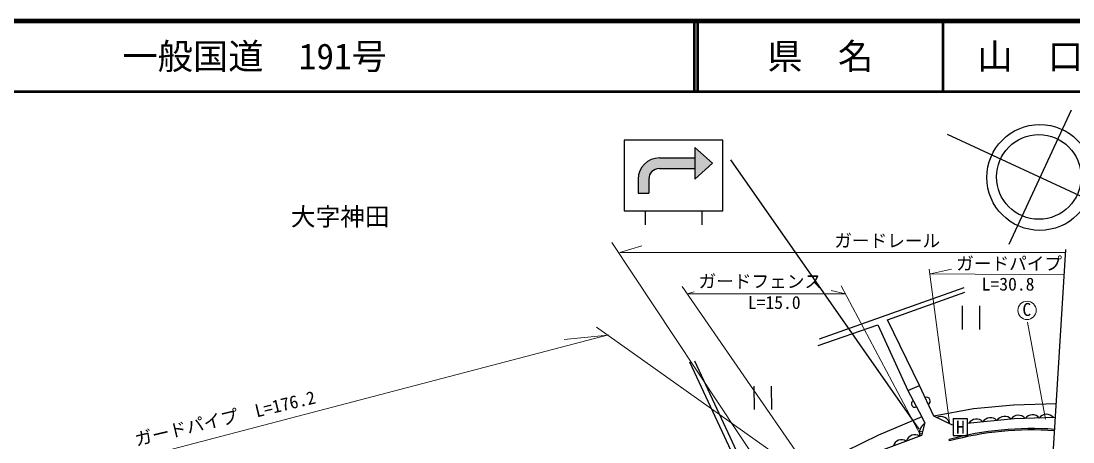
# Model space of a CAD drawing. Units: millimetres, scale not verified. Extents: x 40000 to 680000, y 20000 to 380000.
# Drawn here: x 202386 to 351427, y 320343 to 380000 of the extents above; entities that cross this region are included whole.
import ezdxf
from ezdxf.enums import TextEntityAlignment as Align

# ---------------------------------------------------------------- set-up
doc = ezdxf.new("R2010")
doc.units = ezdxf.units.MM
doc.header["$LTSCALE"] = 1000
for name, color, linetype, lineweight in [('M-BGD', 7, 'Continuous', 25), ('M-STR-HTXT', 7, 'Continuous', 13), ('M-STR-STRC', 7, 'Continuous', 25), ('M-TTL', 2, 'Continuous', 13), ('M-TTL-LINE', 7, 'Continuous', 50), ('M-TTL-TXT', 7, 'Continuous', 50)]:
    doc.layers.add(name, color=color, linetype=linetype, lineweight=lineweight)
doc.layers.add('M-BMK-HTXT', color=7, linetype='Continuous')
doc.styles.add('ＭＳ ゴシック', font='')
doc.styles.get('ＭＳ ゴシック').set_extended_font_data('MS Gothic')

msp = doc.modelspace()

# ---------------------------------------------------------------- hatches: boundary and pattern name
at = {"layer": 'M-STR-STRC'}
for points in [[(297833, 360596), (297833, 362096), (300333, 359846), (297833, 357596), (297833, 359096)], [(292833, 360596), (297833, 360596), (297833, 359096), (292833, 359096, 0.41421), (291333, 357596), (291333, 355596), (289833, 355596), (289833, 357596, -0.41421)]]:
    msp.add_hatch(color=256, dxfattribs=at).paths.add_polyline_path(points)

# ---------------------------------------------------------------- linework, layer by layer
at = {"layer": 'M-BGD'}
for p, q in [((351172, 367391), (342328, 348343)), ((333598, 363973), (363556, 350064)), ((350378, 347600), (348597, 318623)), ((315506, 334968), (336018, 342225)), ((325131, 337650), (336096, 341594)), ((335730, 339616), (335748, 336282)), ((338248, 336296), (338230, 339629)), ((315349, 334021), (323790, 336940)), ((323790, 336940), (328050, 327631)), ((329706, 328341), (325131, 337650)), ((306355, 311932), (297125, 331654)), ((306947, 312287), (297835, 331812)), ((306226, 328256), (306243, 324922)), ((308743, 324936), (308726, 328269)), ((328050, 327631), (329706, 328341)), ((331718, 324002), (329706, 328341)), ((328050, 327631), (330022, 323884)), ((337319, 325028), (331718, 324002)), ((342999, 325580), (337319, 325028)), ((349074, 325738), (342999, 325580)), ((330022, 323884), (323869, 321320)), ((330456, 323095), (330022, 323884)), ((334361, 322740), (331718, 324002)), ((334453, 323687), (336446, 323687)), ((334453, 323687), (334453, 321282)), ((336446, 323687), (336446, 321282)), ((343118, 323608), (336451, 322976)), ((348877, 323805), (343118, 323608)), ((330456, 323095), (329983, 321280)), ((323869, 321320), (316926, 317888)), ((329983, 321280), (324145, 319071)), ((333957, 320499), (333904, 320692)), ((334453, 321282), (336446, 321282))]:
    msp.add_line(p, q, dxfattribs=at)
for centre, radius in [((346732, 357829), 7500), ((346593, 357903), 6000)]:
    msp.add_circle(centre, radius, dxfattribs=at)
for centre, radius, start, end in [((330712, 326172), 500, 294.87415, 114.87415), ((329036, 325757), 500, 117.75854, 297.75854), ((332716, 322694), 1250, 11.3402, 117.6004), ((337746, 322346), 1250, 42.27823, 148.53843), ((339737, 322534), 1250, 42.27823, 148.53843), ((341728, 322723), 1250, 42.27823, 148.53843), ((343685, 322918), 1218, 37.57487, 147.95669), ((345675, 322945), 1250, 38.83132, 145.09152), ((347674, 323013), 1250, 38.83132, 145.09152), ((331211, 321598), 1557, 120.77071, 195.65795), ((345563, 277618), 44624, 85.82499, 105.14524), ((345563, 277618), 44424, 85.82203, 105.14524), ((327171, 319415), 1250, 57.59546, 163.85566), ((329042, 320123), 1250, 57.59546, 163.85566)]:
    msp.add_arc(centre, radius, start, end, dxfattribs=at)
at = {"layer": 'M-STR-HTXT'}
for p, q in [((311192, 310739), (286106, 348606)), ((287210, 347186), (290366, 348132)), ((287210, 347186), (350400, 347186)), ((333912, 323046), (331072, 344819)), ((331230, 344188), (334228, 344819)), ((331230, 344188), (350163, 344030)), ((315294, 314526), (296046, 342373)), ((296754, 341348), (297761, 341604)), ((319193, 341348), (296754, 341348)), ((319193, 341348), (317188, 341821)), ((329810, 321310), (318608, 342452)), ((347530, 323588), (345006, 337315)), ((179448, 307741), (285632, 335510)), ((285503, 335476), (279321, 334879)), ((315294, 314368), (283897, 336614))]:
    msp.add_line(p, q, dxfattribs=at)
for centre, radius in [((344922, 338994), 1300), ((329919, 321695), 200)]:
    msp.add_circle(centre, radius, dxfattribs=at)
at = {"layer": 'M-STR-STRC'}
for p, q in [((287833, 363096), (287833, 354486)), ((301833, 363096), (287833, 363096)), ((301833, 353096), (301833, 363096)), ((297833, 362096), (297833, 357596)), ((297833, 362096), (300333, 359846)), ((292833, 360596), (297833, 360596)), ((300333, 359846), (297833, 357596)), ((329623, 322148), (302958, 360330)), ((292833, 359096), (297833, 359096)), ((289833, 357596), (289833, 355596)), ((291333, 357596), (291333, 355596)), ((289833, 355596), (291333, 355596)), ((287833, 354480), (287833, 353096)), ((287833, 353096), (301833, 353096)), ((290833, 353096), (290833, 351096)), ((298833, 353096), (298833, 351096))]:
    msp.add_line(p, q, dxfattribs=at)
for radius in [3000, 1500]:
    msp.add_arc((292833, 357596), radius, 90, 180, dxfattribs=at)
at = {"layer": 'M-TTL', "lineweight": 140}
msp.add_line((680000, 380000), (40000, 380000), dxfattribs=at)
at = {"layer": 'M-TTL-LINE'}
for p, q in [((297750, 380000), (297750, 370000)), ((298250, 380000), (298250, 370000)), ((333000, 380000), (333000, 370000)), ((40000, 370000), (680000, 370000))]:
    msp.add_line(p, q, dxfattribs=at)

# ---------------------------------------------------------------- texts
at = {"layer": 'M-BGD', "style": 'ＭＳ ゴシック'}
msp.add_text('H', height=1833, dxfattribs=at).set_placement((335486, 322437), align=Align.MIDDLE_CENTER)
at = {"layer": 'M-BMK-HTXT', "style": 'ＭＳ ゴシック'}
msp.add_text('大字神田', height=2566, dxfattribs=at).set_placement((247610, 350227), align=Align.BOTTOM_CENTER)
at = {"layer": 'M-STR-HTXT', "style": 'ＭＳ ゴシック'}
for s, rotation, p in [('ガードレール', 359.936, (325110, 347404)), ('ガードパイプ', 359.936, (342387, 344170)), ('ガードフェンス', 359.936, (307124, 341645)), ('L=30.8', 359.936, (342229, 341251)), ('L=15.0', 359.936, (309096, 338647)), ('ガードパイプ\u3000L=176.2', 13.385, (231629, 322269))]:
    msp.add_text(s, height=1833, rotation=rotation, dxfattribs=at).set_placement(p, align=Align.BOTTOM_CENTER)
msp.add_text('C', height=1833, dxfattribs=at).set_placement((344262, 337655), align=Align.BOTTOM_LEFT)
at = {"layer": 'M-TTL-TXT', "style": 'ＭＳ ゴシック'}
msp.add_text('一般国道\u3000191号', height=3666, dxfattribs=at).set_placement((216734, 375000), align=Align.MIDDLE_LEFT)
for s, p in [('県\u3000名', (315625, 375000)), ('山\u3000口\u3000県', (350375, 375000))]:
    msp.add_text(s, height=3666, dxfattribs=at).set_placement(p, align=Align.MIDDLE_CENTER)

doc.saveas('drawing.dxf')
